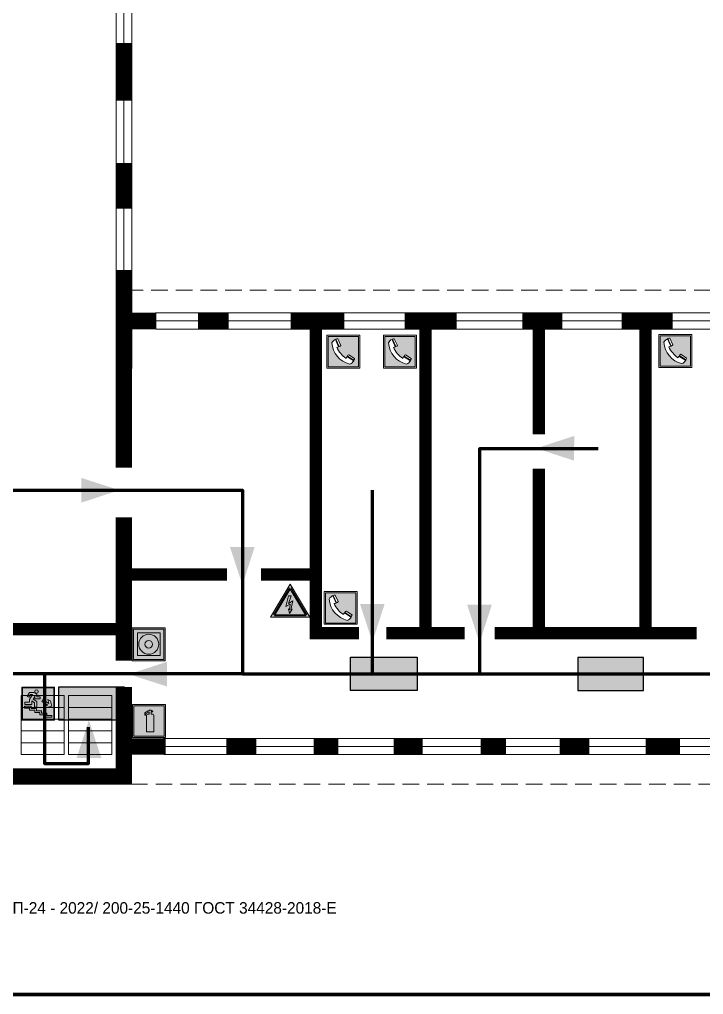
# Model space of a CAD drawing. Header units: millimetres. Extents: x 13114 to 67229, y 22859 to 38520.
# Drawn here: x 37825.5 to 37991.9, y 25874 to 26111 of the extents above; entities that cross this region are included whole.
import ezdxf

# ---------------------------------------------------------------- set-up
doc = ezdxf.new("R2010")
doc.units = ezdxf.units.MM
doc.linetypes.add('{ Wide Dash }', pattern=[12, 4, -2, 4, -2])
doc.layers.add('План_Штампы', color=7, linetype='Continuous')
doc.styles.add('обычный', font='arial.ttf')

# ---------------------------------------------------------------- blocks, each defined once
blk = doc.blocks.new('A$C7B4425F7')
at = {"true_color": 0xffffff}
blk.add_hatch(color=7, dxfattribs=at).paths.add_polyline_path([(0, 0), (-16, 0), (-16, -8), (0, -8)])
h = blk.add_hatch(color=126)
h.paths.add_polyline_path([(-0.2, -0.2), (-15.8, -0.2), (-15.8, -7.8), (-0.2, -7.8)])
h.paths.add_polyline_path([(-11.76, -2.03), (-11.76, -3.66), (-11.17, -3.66, -0.568275), (-11.17, -6.18), (-12.58, -6.18), (-12.58, -2.03)], flags=16)
h.paths.add_polyline_path([(-13.33, -4.12, -0.495768), (-13.59, -6.18), (-15.03, -6.18), (-15.03, -2.03), (-13.59, -2.03, -0.487973)], flags=16)
h.paths.add_polyline_path([(-10.25, -2.03), (-9.48, -2.03), (-9.48, -6.18), (-10.25, -6.18)], flags=16)
h.paths.add_polyline_path([(-13.84, -3.69), (-14.24, -3.69), (-14.24, -3.03), (-13.9, -3.03, -0.692621)], flags=0)
h.paths.add_polyline_path([(-9.15, -2.03), (-8.4, -2.03), (-8.04, -3.07), (-7.68, -2.03), (-6.93, -2.03), (-7.64, -4.1), (-6.93, -6.18), (-7.68, -6.18), (-8.04, -5.14), (-8.4, -6.18), (-9.15, -6.18), (-8.44, -4.1)], flags=16)
h.paths.add_polyline_path([(-11.76, -4.46), (-11.42, -4.46, -0.692621), (-11.36, -5.12), (-11.76, -5.12)], flags=0)
h.paths.add_polyline_path([(-13.9, -5.2), (-14.24, -5.2), (-14.24, -4.55), (-13.84, -4.55, -0.708038)], flags=0)
edge = h.paths.add_edge_path(flags=16)
edge.add_ellipse((-5.51, -4.08), major_axis=(0, 2.05), ratio=0.586184, start_angle=0, end_angle=360)
edge = h.paths.add_edge_path(flags=0)
edge.add_ellipse((-5.51, -4.08), major_axis=(0, 1.14), ratio=0.454828, start_angle=0, end_angle=360)
h.paths.add_polyline_path([(-4.13, -4.96, 0.377264), (-3.48, -4.52, 0.0555), (-3.16, -2.03), (-1.66, -2.03), (-1.66, -4.96), (-0.96, -4.96), (-0.96, -7.01), (-1.75, -7.01), (-1.75, -6.18), (-3.3, -6.18), (-3.3, -7.02), (-4.13, -7.02)], flags=16)
h.paths.add_polyline_path([(-2.73, -2.91), (-2.28, -2.91), (-2.28, -4.96), (-3.05, -4.96, 0.079136)], flags=0)
at = {"color": 126}
blk.add_lwpolyline([(-16, -8), (0, -8), (0, 0), (-16, 0)], close=True, dxfattribs=at)
blk = doc.blocks.new('A$C32E8229D')
at = {"true_color": 0xffffff}
blk.add_hatch(color=7, dxfattribs=at).paths.add_polyline_path([(0, 0), (0, -8), (16, -8), (16, 0)])
h = blk.add_hatch(color=126)
h.paths.add_polyline_path([(0.2, -0.2), (15.8, -0.2), (15.8, -7.8), (0.2, -7.8)])
h.paths.add_polyline_path([(13.49, -2.05), (12.08, -2.05), (11.37, -2.63, 0.162397), (11.29, -2.84), (11.29, -3.63), (10.35, -3.63), (10.35, -4.05), (11.68, -4.05), (11.68, -3.48), (12.26, -4.28), (11.29, -5.1), (11.29, -6.78), (11.85, -6.78), (11.85, -5.44), (12.8, -4.64), (12.8, -5.94), (14.46, -5.94), (14.46, -5.39), (13.45, -5.39), (13.45, -3.97), (12.46, -2.59), (13.15, -2.59), (13.69, -3.34), (14.18, -3)], flags=16)
h.paths.add_polyline_path([(10.74, -1.82, 1), (11.8, -1.82, 1)], flags=16)
h.paths.add_polyline_path([(9.39, -3.59), (5.99, -3.59), (6.56, -3.03), (5.91, -3.03), (5.1, -3.83), (5.91, -4.64), (6.56, -4.64), (5.99, -4.09), (9.39, -4.09)], flags=16)
h.paths.add_polyline_path([(4.29, -1.08), (1.72, -1.08), (1.72, -6.6), (4.29, -6.6)], flags=16)
at = {"color": 126}
blk.add_lwpolyline([(16, -8), (0, -8), (0, 0), (16, 0)], close=True, dxfattribs=at)
blk = doc.blocks.new('A$C456E1F9C')
at = {"lineweight": 5}
h = blk.add_hatch(color=242, dxfattribs=at)
h.paths.add_polyline_path([(0.51, -1.47), (0.51, -13.26), (12.29, -13.26), (12.29, -1.47)])
h.paths.add_polyline_path([(5.42, -4.95, -0.254479), (4.78, -5.4), (3.52, -2.53, -0.209735), (4.23, -2.4)], flags=16)
h.paths.add_polyline_path([(8.53, -8.6), (10.87, -10.17), (10.54, -10.76), (8.03, -9.13, -0.192251)], flags=16)
h.paths.add_polyline_path([(4.61, -5.49, 0.005518), (3.87, -5.72, 0.128647), (7.49, -10.01, 0.00809), (7.83, -9.33), (10.47, -10.97, -0.16736), (8.99, -12.25, -0.327862), (1.95, -3.95, -0.166952), (3.36, -2.62)], flags=16)
at = {"color": 242, "lineweight": 5}
for p, q in [((0, -13.77), (0, -0.97)), ((12.8, -0.97), (0, -0.97)), ((4.61, -5.49), (3.36, -2.62)), ((3.52, -2.53), (4.78, -5.4)), ((4.23, -2.4), (5.42, -4.95)), ((12.8, -13.77), (12.8, -0.97)), ((7.83, -9.33), (10.47, -10.97)), ((8.03, -9.13), (10.54, -10.76)), ((10.81, -10.12), (8.53, -8.6)), ((10.54, -10.76), (10.8, -10.3)), ((10.8, -10.3), (10.81, -10.12)), ((0, -13.77), (12.8, -13.77))]:
    blk.add_line(p, q, dxfattribs=at)
blk.add_lwpolyline([(0.51, -1.47), (12.29, -1.47), (12.29, -13.26), (0.51, -13.26)], close=True, dxfattribs=at)
for centre, radius, start, end in [((4.59, -5.34), 2.99, 114.2845, 152.1974), ((4.02, -3.27), 0.891, 76.3284, 123.7092), ((11.12, -3.31), 9.19, 183.9915, 256.6009), ((14.98, -39.1), 35.17, 107.1487, 108.4135), ((13.86, -0.94), 11.08, 205.5536, 234.8762), ((4.68, -4.59), 0.824, 276.9621, 334.0723), ((-13.31, 0.8), 23.44, 332.5487, 334.4027), ((8.94, -9.5), 0.989, 114.4092, 157.9388), ((7.87, -9.46), 3, 291.9291, 329.9329)]:
    blk.add_arc(centre, radius, start, end, dxfattribs=at)
blk = doc.blocks.new('A$C54414219')
at = {"true_color": 0xffffff}
h = blk.add_hatch(color=7, dxfattribs=at)
h.paths.add_polyline_path([(2.39, -9.45), (2.39, -18.3), (11.23, -18.3), (11.23, -9.45)], flags=0)
h.paths.add_polyline_path([(10.71, -13.87, -1), (2.92, -13.87, -1)], flags=0)
h.paths.add_polyline_path([(8.3, -13.87, -1), (5.33, -13.87, -1)], flags=0)
h.paths.add_polyline_path([(0.41, -7.47), (0.41, -20.27), (13.21, -20.27), (13.21, -7.47)])
h.paths.add_polyline_path([(0.92, -19.77), (12.71, -19.77), (12.71, -7.98), (0.92, -7.98)], flags=16)
h.paths.add_polyline_path([(11.23, -9.45), (11.23, -18.3), (2.39, -18.3), (2.39, -9.45)], flags=0)
at = {"lineweight": 5}
h = blk.add_hatch(color=242, dxfattribs=at)
h.paths.add_polyline_path([(12.71, -7.98), (0.92, -7.98), (0.92, -19.77), (12.71, -19.77)])
h.paths.add_polyline_path([(11.23, -18.3), (2.39, -18.3), (2.39, -9.45), (11.23, -9.45)], flags=16)
h.paths.add_polyline_path([(10.71, -13.87, -1), (2.92, -13.87, -1)], flags=0)
h.paths.add_polyline_path([(8.3, -13.87, -1), (5.33, -13.87, -1)], flags=0)
at = {"true_color": 0xffffff}
h = blk.add_hatch(color=7, dxfattribs=at)
h.paths.add_polyline_path([(2.39, -9.45), (2.39, -18.3), (11.23, -18.3), (11.23, -9.45)])
h.paths.add_polyline_path([(10.71, -13.87, -1), (2.92, -13.87, -1)], flags=16)
h.paths.add_polyline_path([(8.3, -13.87, -1), (5.33, -13.87, -1)], flags=0)
at = {"lineweight": 5}
h = blk.add_hatch(color=242, dxfattribs=at)
h.paths.add_polyline_path([(2.92, -13.87, 1), (10.71, -13.87, 1)])
h.paths.add_polyline_path([(8.3, -13.87, -1), (5.33, -13.87, -1)], flags=16)
at = {"color": 242, "lineweight": 5}
for p, q in [((0.41, -20.27), (0.41, -7.47)), ((0.41, -7.47), (13.21, -7.47)), ((0.41, -7.47), (13.21, -7.47)), ((13.21, -20.27), (13.21, -7.47)), ((0.41, -20.27), (13.21, -20.27))]:
    blk.add_line(p, q, dxfattribs=at)
for points in [[(0.92, -7.98), (12.71, -7.98), (12.71, -19.77), (0.92, -19.77)], [(2.39, -9.45), (11.23, -9.45), (11.23, -18.3), (2.39, -18.3)]]:
    blk.add_lwpolyline(points, close=True, dxfattribs=at)
for radius in [3.89, 1.49]:
    blk.add_circle((6.81, -13.87), radius, dxfattribs=at)
blk = doc.blocks.new('A$C3AD82952')
at = {"true_color": 0xf5f5ff}
h = blk.add_hatch(color=7, dxfattribs=at)
h.dxf.hatch_style = 1
h.paths.add_polyline_path([(8.21, 8.73, 0.414214), (7.89, 9.05), (7.22, 9.05), (7.22, 9.92), (7.59, 9.92, 1), (7.57, 10.36), (7.22, 10.36), (7.22, 10.6), (6.43, 10.6), (6.43, 10.36), (6.01, 10.36), (4.74, 9.59), (4.74, 8.69), (4.98, 8.73), (4.98, 9.26), (6.12, 9.91), (6.43, 9.91), (6.43, 9.05), (5.76, 9.05, 0.414214), (5.44, 8.73), (5.44, 2.2), (8.21, 2.2)], flags=0)
h.paths.add_polyline_path([(12.8, 12.8), (0, 12.8), (0, 0), (12.8, 0)])
h.paths.add_polyline_path([(0.51, 12.29), (12.29, 12.29), (12.29, 0.51), (0.51, 0.51)], flags=16)
h.paths.add_polyline_path([(4.74, 9.59), (6.01, 10.36), (6.43, 10.36), (6.43, 10.6), (7.22, 10.6), (7.22, 10.36), (7.59, 10.36, -0.94586), (7.59, 9.92), (7.22, 9.92), (7.22, 9.05), (7.89, 9.05, -0.414214), (8.21, 8.73), (8.21, 2.2), (5.44, 2.2), (5.44, 8.73, -0.414214), (5.76, 9.05), (6.43, 9.05), (6.43, 9.91), (6.12, 9.91), (4.98, 9.26), (4.98, 8.73), (4.74, 8.69)], flags=0)
h = blk.add_hatch(color=242)
h.dxf.hatch_style = 1
h.paths.add_polyline_path([(12.29, 12.29), (0.51, 12.29), (0.51, 0.51), (12.29, 0.51)])
h.paths.add_polyline_path([(4.74, 8.69), (4.74, 9.59), (6.01, 10.36), (6.43, 10.36), (6.43, 10.6), (7.22, 10.6), (7.22, 10.36), (7.59, 10.36, -0.94586), (7.59, 9.92), (7.22, 9.92), (7.22, 9.05), (7.89, 9.05, -0.414214), (8.21, 8.73), (8.21, 2.2), (5.44, 2.2), (5.44, 8.73, -0.414214), (5.76, 9.05), (6.43, 9.05), (6.43, 9.91), (6.12, 9.91), (4.98, 9.26), (4.98, 8.73)], flags=16)
h = blk.add_hatch(color=7, dxfattribs=at)
h.dxf.hatch_style = 1
h.paths.add_polyline_path([(8.21, 8.73, 0.414214), (7.89, 9.05), (7.22, 9.05), (7.22, 9.92), (7.59, 9.92, 1), (7.57, 10.36), (7.22, 10.36), (7.22, 10.6), (6.43, 10.6), (6.43, 10.36), (6.01, 10.36), (4.74, 9.59), (4.74, 8.69), (4.98, 8.73), (4.98, 9.26), (6.12, 9.91), (6.43, 9.91), (6.43, 9.05), (5.76, 9.05, 0.414214), (5.44, 8.73), (5.44, 2.2), (8.21, 2.2)])
at = {"color": 242, "lineweight": 5}
for p, q in [((0, 0), (0, 12.8)), ((0, 12.8), (12.8, 12.8)), ((12.8, 0), (12.8, 12.8)), ((6.01, 10.36), (4.74, 9.59)), ((4.74, 9.59), (4.74, 8.69)), ((4.74, 8.69), (4.98, 8.73)), ((4.98, 9.26), (6.12, 9.91)), ((4.98, 8.73), (4.98, 9.26)), ((5.44, 2.2), (5.44, 8.73)), ((5.76, 9.05), (6.43, 9.05)), ((6.01, 10.36), (6.43, 10.36)), ((6.12, 9.91), (6.43, 9.91)), ((7.22, 10.6), (6.43, 10.6)), ((6.43, 10.6), (6.43, 10.36)), ((6.43, 9.91), (6.43, 9.05)), ((7.22, 10.36), (7.22, 10.6)), ((7.59, 10.36), (7.22, 10.36)), ((7.22, 9.05), (7.22, 9.92)), ((7.59, 9.92), (7.22, 9.92)), ((7.89, 9.05), (7.22, 9.05)), ((8.21, 2.2), (8.21, 8.73)), ((0, 0), (12.8, 0)), ((5.44, 2.2), (8.21, 2.2))]:
    blk.add_line(p, q, dxfattribs=at)
blk.add_lwpolyline([(0.51, 12.29), (12.29, 12.29), (12.29, 0.51), (0.51, 0.51)], close=True, dxfattribs=at)
for centre, radius, start, end in [((5.76, 8.73), 0.32, 90, 180), ((7.58, 10.14), 0.223, 273.1875, 86.8125), ((7.89, 8.73), 0.32, 0, 90)]:
    blk.add_arc(centre, radius, start, end, dxfattribs=at)
blk = doc.blocks.new('вниз')
at = {"lineweight": 0, "true_color": 0xffffff}
h = blk.add_hatch(color=7, dxfattribs=at)
h.dxf.hatch_style = 1
h.paths.add_polyline_path([(40994.51, -4472.22), (40986.51, -4472.22), (40986.51, -4480.22), (40994.51, -4480.22)])
h.paths.add_polyline_path([(40994.31, -4472.42), (40994.31, -4480.01), (40986.71, -4480.01), (40986.71, -4472.42)], flags=16)
h.paths.add_polyline_path([(40988.43, -4473.53), (40989.43, -4473.53), (40990.19, -4473.96), (40990.19, -4474.6), (40991, -4474.6), (40991, -4475.06), (40989.73, -4475.06), (40989.73, -4474.46), (40989.3, -4475.18), (40990.17, -4475.7), (40990.17, -4477.11), (40989.63, -4477.11), (40989.63, -4476.01), (40988.94, -4475.59), (40988.94, -4476.46), (40988.94, -4476.46), (40987.47, -4476.46), (40987.26, -4476.46), (40987.26, -4475.92), (40988.4, -4475.92), (40988.4, -4475.2), (40989.1, -4473.99), (40988.66, -4473.99), (40988.24, -4474.7), (40987.86, -4474.47), (40988.41, -4473.56)], flags=0)
h.paths.add_polyline_path([(40990.55, -4473.29, -1), (40989.69, -4473.29, -1)], flags=0)
h.paths.add_polyline_path([(40988.85, -4476.89), (40988.85, -4477.43), (40990.1, -4477.43), (40990.1, -4477.99), (40991.34, -4477.99), (40991.34, -4478.54), (40992.59, -4478.54), (40992.59, -4479.09), (40993.83, -4479.09), (40993.83, -4479.52), (40992.17, -4479.52), (40992.17, -4478.97), (40990.91, -4478.97), (40990.91, -4478.41), (40989.68, -4478.41), (40989.68, -4477.86), (40988.43, -4477.86), (40988.43, -4477.31), (40987.6, -4477.31), (40987.18, -4477.31), (40987.18, -4476.89)], flags=0)
h.paths.add_polyline_path([(40991.61, -4475.33), (40993.12, -4476.2), (40992.9, -4475.27), (40993.48, -4475.6), (40993.83, -4476.88), (40992.56, -4477.22), (40991.97, -4476.88), (40992.9, -4476.61), (40991.38, -4475.74), (40991.58, -4475.39)], flags=0)
h.paths.add_polyline_path([(40990.19, -4473.96), (40989.43, -4473.53), (40988.43, -4473.53), (40988.41, -4473.56), (40987.86, -4474.47), (40988.24, -4474.7), (40988.66, -4473.99), (40989.1, -4473.99), (40988.4, -4475.2), (40988.4, -4475.92), (40987.26, -4475.92), (40987.26, -4476.46), (40987.47, -4476.46), (40988.94, -4476.46), (40988.94, -4476.27), (40988.94, -4475.59), (40989.63, -4476.01), (40989.63, -4477.11), (40990.17, -4477.11), (40990.17, -4475.7), (40989.3, -4475.18), (40989.73, -4474.46), (40989.73, -4475.06), (40991, -4475.06), (40991, -4474.6), (40990.19, -4474.6)], flags=0)
h.paths.add_polyline_path([(40990.55, -4473.29, 1), (40989.69, -4473.29, 1)], flags=0)
h.paths.add_polyline_path([(40991.61, -4475.33), (40991.58, -4475.39), (40991.38, -4475.74), (40992.9, -4476.61), (40991.97, -4476.88), (40992.56, -4477.22), (40993.83, -4476.88), (40993.48, -4475.6), (40992.9, -4475.27), (40993.12, -4476.2)], flags=0)
h.paths.add_polyline_path([(40990.1, -4477.43), (40988.85, -4477.43), (40988.85, -4476.89), (40987.18, -4476.89), (40987.18, -4477.31), (40987.6, -4477.31), (40988.43, -4477.31), (40988.43, -4477.86), (40989.68, -4477.86), (40989.68, -4478.41), (40990.91, -4478.41), (40990.91, -4478.97), (40992.17, -4478.97), (40992.17, -4479.52), (40993.83, -4479.52), (40993.83, -4479.09), (40992.59, -4479.09), (40992.59, -4478.54), (40991.34, -4478.54), (40991.34, -4477.99), (40990.1, -4477.99)], flags=0)
at = {"lineweight": 0}
h = blk.add_hatch(color=126, dxfattribs=at)
h.dxf.hatch_style = 1
h.paths.add_polyline_path([(40994.31, -4472.42), (40986.71, -4472.42), (40986.71, -4480.01), (40994.31, -4480.01)])
h.paths.add_polyline_path([(40988.43, -4473.53), (40989.43, -4473.53), (40990.19, -4473.96), (40990.19, -4474.6), (40991, -4474.6), (40991, -4475.06), (40989.73, -4475.06), (40989.73, -4474.46), (40989.3, -4475.18), (40990.17, -4475.7), (40990.17, -4477.11), (40989.63, -4477.11), (40989.63, -4476.01), (40988.94, -4475.59), (40988.94, -4476.46), (40988.94, -4476.46), (40987.47, -4476.46), (40987.26, -4476.46), (40987.26, -4475.92), (40988.4, -4475.92), (40988.4, -4475.2), (40989.1, -4473.99), (40988.66, -4473.99), (40988.24, -4474.7), (40987.86, -4474.47), (40988.41, -4473.56)], flags=16)
h.paths.add_polyline_path([(40990.55, -4473.29, -1), (40989.69, -4473.29, -1)], flags=16)
h.paths.add_polyline_path([(40988.85, -4476.89), (40988.85, -4477.43), (40990.1, -4477.43), (40990.1, -4477.99), (40991.34, -4477.99), (40991.34, -4478.54), (40992.59, -4478.54), (40992.59, -4479.09), (40993.83, -4479.09), (40993.83, -4479.52), (40992.17, -4479.52), (40992.17, -4478.97), (40990.91, -4478.97), (40990.91, -4478.41), (40989.68, -4478.41), (40989.68, -4477.86), (40988.43, -4477.86), (40988.43, -4477.31), (40987.6, -4477.31), (40987.18, -4477.31), (40987.18, -4476.89)], flags=16)
h.paths.add_polyline_path([(40991.61, -4475.33), (40993.12, -4476.2), (40992.9, -4475.27), (40993.48, -4475.6), (40993.83, -4476.88), (40992.56, -4477.22), (40991.97, -4476.88), (40992.9, -4476.61), (40991.38, -4475.74), (40991.58, -4475.39)], flags=16)
at = {"lineweight": 0, "true_color": 0xffffff}
h = blk.add_hatch(color=7, dxfattribs=at)
h.dxf.hatch_style = 1
h.paths.add_polyline_path([(40989.73, -4474.46), (40989.73, -4475.06), (40991, -4475.06), (40991, -4474.6), (40990.19, -4474.6), (40990.19, -4473.96), (40989.43, -4473.53), (40988.43, -4473.53), (40988.41, -4473.56), (40987.86, -4474.47), (40988.24, -4474.7), (40988.66, -4473.99), (40989.1, -4473.99), (40988.4, -4475.2), (40988.4, -4475.92), (40987.26, -4475.92), (40987.26, -4476.46), (40987.47, -4476.46), (40988.94, -4476.46), (40988.94, -4475.59), (40989.63, -4476.01), (40989.63, -4477.11), (40990.17, -4477.11), (40990.17, -4475.7), (40989.3, -4475.18)])
h.paths.add_polyline_path([(40989.69, -4473.29, 1), (40990.55, -4473.29, 1)])
h.paths.add_polyline_path([(40991.61, -4475.33), (40991.58, -4475.39), (40991.38, -4475.74), (40992.9, -4476.61), (40991.97, -4476.88), (40992.56, -4477.22), (40993.83, -4476.88), (40993.48, -4475.6), (40992.9, -4475.27), (40993.12, -4476.2)])
h.paths.add_polyline_path([(40990.1, -4477.43), (40988.85, -4477.43), (40988.85, -4476.89), (40987.18, -4476.89), (40987.18, -4477.31), (40987.6, -4477.31), (40988.43, -4477.31), (40988.43, -4477.86), (40989.68, -4477.86), (40989.68, -4478.41), (40990.91, -4478.41), (40990.91, -4478.97), (40992.17, -4478.97), (40992.17, -4479.52), (40993.83, -4479.52), (40993.83, -4479.09), (40992.59, -4479.09), (40992.59, -4478.54), (40991.34, -4478.54), (40991.34, -4477.99), (40990.1, -4477.99)])
at = {"color": 126, "lineweight": 0}
for points in [[(40986.51, -4472.22), (40994.51, -4472.22), (40994.51, -4480.22), (40986.51, -4480.22)], [(40986.71, -4472.42), (40994.31, -4472.42), (40994.31, -4480.01), (40986.71, -4480.01)]]:
    blk.add_lwpolyline(points, close=True, dxfattribs=at)
for points in [[(40987.47, -4476.46), (40987.26, -4476.46), (40987.26, -4475.92), (40988.4, -4475.92), (40988.4, -4475.2), (40989.1, -4473.99), (40988.66, -4473.99), (40988.24, -4474.7), (40987.86, -4474.47), (40988.41, -4473.56), (40988.43, -4473.53), (40989.43, -4473.53), (40990.19, -4473.96), (40990.19, -4474.6), (40991, -4474.6), (40991, -4475.06), (40989.73, -4475.06), (40989.73, -4474.46), (40989.3, -4475.18), (40990.17, -4475.7), (40990.17, -4477.11), (40989.63, -4477.11), (40989.63, -4476.01), (40988.94, -4475.59), (40988.94, -4476.46)], [(40991.58, -4475.39), (40991.38, -4475.74), (40992.9, -4476.61), (40991.97, -4476.88), (40992.56, -4477.22), (40993.83, -4476.88), (40993.48, -4475.6), (40992.9, -4475.27), (40993.12, -4476.2), (40991.61, -4475.33), (40991.58, -4475.39)], [(40987.6, -4477.31), (40987.18, -4477.31), (40987.18, -4476.89), (40988.85, -4476.89), (40988.85, -4477.43), (40990.1, -4477.43), (40990.1, -4477.99), (40991.34, -4477.99), (40991.34, -4478.54), (40992.59, -4478.54), (40992.59, -4479.09), (40993.83, -4479.09), (40993.83, -4479.52), (40992.17, -4479.52), (40992.17, -4478.97), (40990.91, -4478.97), (40990.91, -4478.41), (40989.68, -4478.41), (40989.68, -4477.86), (40988.43, -4477.86), (40988.43, -4477.31), (40987.6, -4477.31)], [(40987.47, -4476.46), (40988.94, -4476.46), (40988.94, -4476.27)]]:
    blk.add_lwpolyline(points, dxfattribs=at)
blk.add_circle((40990.12, -4473.29), 0.432, dxfattribs=at)
blk = doc.blocks.new('A$C3E6D3DDE')
at = {"lineweight": 5}
h = blk.add_hatch(color=40, dxfattribs=at)
h.paths.add_polyline_path([(24.1, 1.45), (16.46, -11.35), (31.74, -11.35)])
h.paths.add_polyline_path([(24.09, -0.46), (30.03, -10.41), (18.14, -10.41)], flags=16)
h.paths.add_polyline_path([(24.54, -3.08), (23.41, -6.02), (25.13, -5.01), (24.33, -8.5), (24.82, -8.27), (23.79, -9.86), (23.4, -8.04), (23.8, -8.43), (24.04, -6.29), (22.39, -7.25), (23.44, -3.08)], flags=0)
h = blk.add_hatch(color=256, dxfattribs=at)
h.paths.add_polyline_path([(24.37, 0.03, 0.567511), (23.82, 0.03), (17.59, -10.4, 0.582454), (17.86, -10.88), (30.32, -10.88, 0.582149), (30.6, -10.4)])
h.paths.add_polyline_path([(24.09, -0.46), (18.14, -10.41), (30.03, -10.41)], flags=16)
h.paths.add_polyline_path([(24.54, -3.08), (23.41, -6.02), (25.13, -5.01), (24.33, -8.5), (24.82, -8.27), (23.79, -9.86), (23.4, -8.04), (23.8, -8.43), (24.04, -6.29), (22.39, -7.25), (23.44, -3.08)], flags=0)
h = blk.add_hatch(color=40, dxfattribs=at)
h.paths.add_polyline_path([(24.09, -0.46), (18.14, -10.41), (30.03, -10.41)])
h.paths.add_polyline_path([(24.82, -8.27), (23.79, -9.86), (23.4, -8.04), (23.8, -8.43), (24.04, -6.29), (22.39, -7.25), (23.44, -3.08), (24.54, -3.08), (23.41, -6.02), (25.13, -5.01), (24.33, -8.5)], flags=16)
at = {"color": 40, "lineweight": 5}
for p, q in [((16.46, -11.35), (24.1, 1.45)), ((24.1, 1.45), (31.74, -11.35))]:
    blk.add_line(p, q, dxfattribs=at)
at = {"lineweight": 5}
for p, q in [((17.59, -10.4), (23.82, 0.03)), ((24.37, 0.03), (30.6, -10.4)), ((18.14, -10.41), (24.09, -0.46)), ((23.44, -3.08), (22.39, -7.25)), ((23.41, -6.02), (24.54, -3.08)), ((24.54, -3.08), (23.44, -3.08)), ((24.09, -0.46), (30.03, -10.41)), ((22.39, -7.25), (24.04, -6.29)), ((25.13, -5.01), (23.41, -6.02)), ((24.04, -6.29), (23.8, -8.43)), ((24.33, -8.5), (25.13, -5.01)), ((17.86, -10.88), (30.32, -10.88)), ((18.14, -10.41), (30.03, -10.41)), ((23.8, -8.43), (23.4, -8.04)), ((23.4, -8.04), (23.79, -9.86)), ((23.79, -9.86), (24.82, -8.27)), ((24.82, -8.27), (24.33, -8.5))]:
    blk.add_line(p, q, dxfattribs=at)
at = {"color": 50, "lineweight": 5}
blk.add_line((31.74, -11.35), (16.46, -11.35), dxfattribs=at)

msp = doc.modelspace()

# ---------------------------------------------------------------- linework, layer by layer
at = {"color": 6, "lineweight": 100}
for points in [[(37715.63, 26269), (38315.63, 26269), (38315.63, 25874), (37715.63, 25874)], [(37715.63, 25874), (38315.63, 25874), (38315.63, 25479), (37715.63, 25479)]]:
    msp.add_lwpolyline(points, close=True, dxfattribs=at)
at = {"color": 126, "lineweight": 100, "true_color": 0x008754}
for points in [[(37814.32, 26171), (37787.14, 26171), (37787.14, 25996.59), (37879.74, 25996.59), (37879.74, 25951.9), (37762.51, 25951.9)], [(37879.74, 25951.9), (38018.52, 25951.9), (38018.52, 26026.56), (38023.6, 26026.56), (38023.6, 26026.56)], [(37937.45, 25996.59), (37937.45, 26006.72), (37966.28, 26006.72)], [(37911.39, 25951.9), (37911.39, 25996.59)], [(37937.45, 25951.9), (37937.45, 25996.59)], [(37831.63, 25951.9), (37831.63, 25930.12), (37842.35, 25930.12), (37842.35, 25938.99)]]:
    msp.add_lwpolyline(points, dxfattribs=at)
at = {"lineweight": 0}
for points in [[(37849.08, 26026.42), (37849.08, 26123.89)], [(37850.91, 26025.47), (37850.91, 26122.95)], [(37852.88, 26026.13), (37852.88, 26123.6)], [(37858.62, 26039.68), (38008.88, 26039.68)], [(37858.8, 26037.69), (38009.06, 26037.69)], [(37858.7, 26035.73), (38008.96, 26035.73)], [(37860.59, 25936.24), (38003.25, 25936.24)], [(37860.74, 25934.29), (38003.4, 25934.29)], [(37860.6, 25932.35), (38003.26, 25932.35)]]:
    msp.add_lwpolyline(points, dxfattribs=at)
at = {"lineweight": 100}
for points, const_width in [([(37850.91, 26091.2), (37850.91, 26105.21)], 4), ([(37850.91, 26064.98), (37850.91, 26076.06)], 4), ([(37858.8, 26037.69), (37850.91, 26037.69), (37850.91, 26050.06)], 4), ([(37850.91, 26037.69), (37850.91, 26002.02)], 4), ([(37876.38, 26037.69), (37868.94, 26037.69)], 4), ([(37884.26, 25976.05), (37897.56, 25976.05), (37897.56, 26037.69), (37897.56, 25961.84), (37908.11, 25961.84)], 3), ([(37904.55, 26037.69), (37891.48, 26037.69)], 4), ([(37931.83, 26037.69), (37919.2, 26037.69)], 4), ([(37924.27, 25961.84), (37924.27, 26037.69)], 3), ([(37957.52, 26037.69), (37947.83, 26037.69)], 4), ([(37951.84, 26037.69), (37951.84, 26010.13)], 3), ([(37984.34, 26037.69), (37971.95, 26037.69)], 4), ([(37977.78, 25961.84), (37977.78, 26037.69)], 3), ([(37951.84, 26001.79), (37951.84, 25961.84)], 3), ([(37850.91, 25989.96), (37850.91, 25955.14)], 4), ([(37850.91, 25976.05), (37876.01, 25976.05)], 3), ([(37739.89, 25962.78), (37850.91, 25962.78)], 3), ([(37914.76, 25961.84), (37933.79, 25961.84)], 3), ([(37941.12, 25961.84), (37990.19, 25961.84)], 3), ([(37850.91, 25948.74), (37850.91, 25926.98), (37848.94, 25926.98)], 4), ([(37840.29, 25926.98), (37850.91, 25926.98), (37850.91, 25934.29), (37861.06, 25934.29)], 4), ([(37875.81, 25934.29), (37883.13, 25934.29)], 4), ([(37897.08, 25934.29), (37903.04, 25934.29)], 4), ([(37916.49, 25934.29), (37923.55, 25934.29)], 4), ([(37937.67, 25934.29), (37943.84, 25934.29)], 4), ([(37956.86, 25934.29), (37964.14, 25934.29)], 4), ([(37977.81, 25934.29), (37986.19, 25934.29)], 4), ([(37812.98, 25926.98), (37844.42, 25926.98)], 4)]:
    msp.add_lwpolyline(points, dxfattribs=dict(at, const_width=const_width))
at = {"linetype": '{ Wide Dash }', "lineweight": 0}
for points in [[(37851.57, 26045.17), (38136.86, 26045.17), (38136.86, 26039.32)], [(37852.69, 25925.14), (38137.09, 25925.14)]]:
    msp.add_lwpolyline(points, dxfattribs=at)
at = {"lineweight": 0}
for points in [[(37825.92, 25943.78), (37836.42, 25943.78), (37836.42, 25946.64), (37825.92, 25946.64)], [(37837.48, 25943.78), (37847.98, 25943.78), (37847.98, 25946.64), (37837.48, 25946.64)], [(37825.92, 25940.92), (37836.42, 25940.92), (37836.42, 25943.78), (37825.92, 25943.78)], [(37837.48, 25940.92), (37847.98, 25940.92), (37847.98, 25943.78), (37837.48, 25943.78)], [(37825.92, 25938.06), (37836.42, 25938.06), (37836.42, 25940.92), (37825.92, 25940.92)], [(37837.48, 25938.06), (37847.98, 25938.06), (37847.98, 25940.92), (37837.48, 25940.92)], [(37825.92, 25935.2), (37836.42, 25935.2), (37836.42, 25938.06), (37825.92, 25938.06)], [(37837.48, 25935.2), (37847.98, 25935.2), (37847.98, 25938.06), (37837.48, 25938.06)], [(37825.92, 25932.34), (37836.42, 25932.34), (37836.42, 25935.2), (37825.92, 25935.2)], [(37837.48, 25932.34), (37847.98, 25932.34), (37847.98, 25935.2), (37837.48, 25935.2)]]:
    msp.add_lwpolyline(points, close=True, dxfattribs=at)
at = {"layer": 'План_Штампы', "color": 126, "true_color": 0x008754}
for points in [[(37960.43, 26009.76), (37960.41, 26003.75), (37951.2, 26006.73)], [(37840.58, 25993.54), (37840.59, 25999.55), (37849.81, 25996.57)], [(37876.71, 25982.79), (37882.72, 25982.77), (37879.74, 25973.56)], [(37908.33, 25968.94), (37914.34, 25968.92), (37911.36, 25959.71)], [(37934.39, 25968.75), (37940.4, 25968.73), (37937.42, 25959.51)], [(37861.4, 25954.86), (37861.39, 25948.86), (37852.17, 25951.83)], [(37845.44, 25931.47), (37839.43, 25931.48), (37842.41, 25940.7)]]:
    msp.add_solid(points, dxfattribs=at)

# ---------------------------------------------------------------- block references
at = {"xscale": 0.625, "yscale": 0.625, "zscale": 0.625}
for name, p in [('A$C456E1F9C', (37900.27, 26034.86)), ('A$C456E1F9C', (37914.04, 26034.86)), ('A$C456E1F9C', (37981.01, 26034.98)), ('A$C3E6D3DDE', (37876.3, 25972.79)), ('A$C456E1F9C', (37899.64, 25972.57)), ('A$C54414219', (37852.71, 25967.79)), ('A$C3AD82952', (37853.05, 25936.46))]:
    msp.add_blockref(name, p, dxfattribs=at)
at = {"color": 126, "true_color": 0x008754}
msp.add_blockref('вниз', (-3160.44, 30420.93), dxfattribs=at)
at = {"layer": 'План_Штампы', "color": 126, "true_color": 0x008754, "xscale": 1.012510887696, "yscale": 1.012510887696, "zscale": 1.012510887696, "rotation": 359.9978653237144}
msp.add_blockref('A$C32E8229D', (37906.04, 25955.99), dxfattribs=at)
at = {"layer": 'План_Штампы', "color": 126, "true_color": 0x008754, "xscale": -1}
msp.add_blockref('A$C32E8229D', (37977.32, 25955.89), dxfattribs=at)
at = {"layer": 'План_Штампы'}
msp.add_blockref('A$C7B4425F7', (37851.03, 25948.72), dxfattribs=at)

# ---------------------------------------------------------------- texts
at = {"lineweight": 0, "insert": (37828.63, 25894.64), "char_height": 2.8, "width": 191.3484, "attachment_point": 5, "style": 'обычный'}
msp.add_mtext('\\pi-8.4,l8.4,t8.4;{\\fProxima Nova Rg|b0|i0|c204|p2;ИЗГОТОВИТЕЛЬ: ИП АНДРЕЕВ А. А.\\fProxima Nova Rg|b0|i0|c0|p2; \\fProxima Nova Rg|b0|i0|c204|p2;ФП-24 - 2022/ 200-25-1440 ГОСТ 34428-2018-Е\\H1.2266x; }', dxfattribs=at)

doc.saveas('drawing.dxf')
